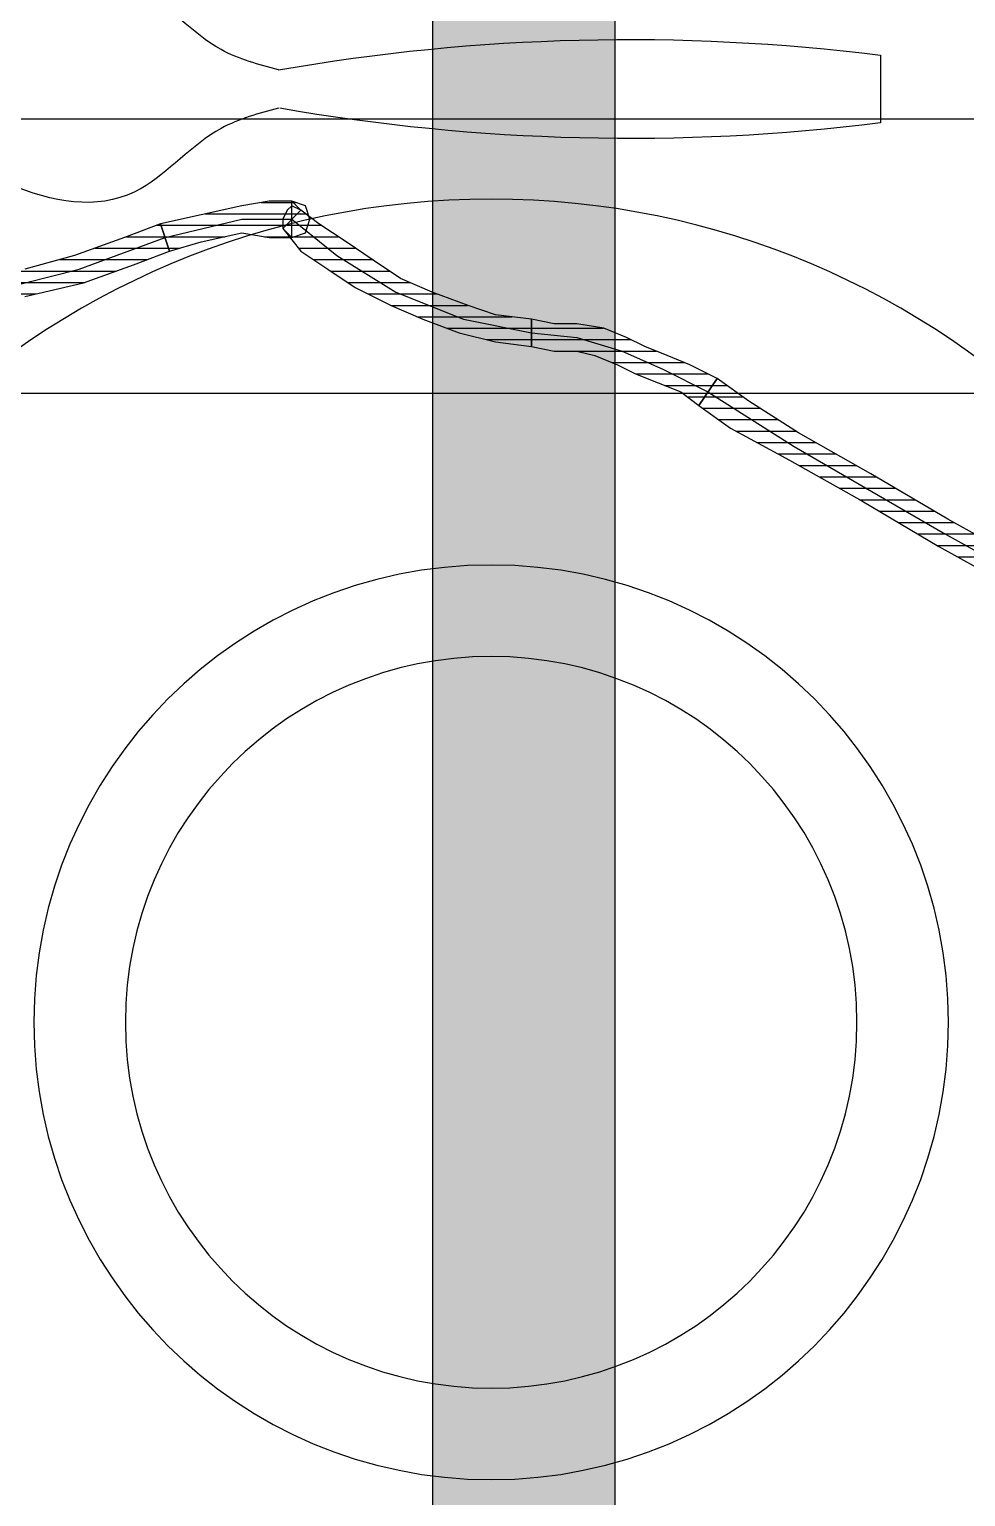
# Model space of a CAD drawing. Header units: millimetres. Extents: x 33350 to 35310, y -217097 to -211540.
# Drawn here: x 34422.1 to 34432.34, y -214561.31 to -214545.26 of the extents above; entities that cross this region are included whole.
import ezdxf

# ---------------------------------------------------------------- set-up
doc = ezdxf.new("R2010")
doc.units = ezdxf.units.MM
doc.header["$LTSCALE"] = 60
doc.header["$MEASUREMENT"] = 0
for name, color, linetype in [('OC-Mutfak_Ekipman', 252, 'Continuous'), ('OC-Tretuar', 70, 'Continuous'), ('TEFRIŞ', 223, 'Continuous')]:
    doc.layers.add(name, color=color, linetype=linetype)
pattern_1 = [(360, (-5108.51305, -673.59423), (1e-16, 0.125), [25])]

# ---------------------------------------------------------------- blocks, each defined once
blk = doc.blocks.new('rt45')
at = {"layer": 'OC-Tretuar'}
h = blk.add_hatch(color=7, dxfattribs=at)
h.dxf.hatch_style = 1
h.paths.add_polyline_path([(33848.69, -214253.043, 0.414214), (33849.69, -214254.043, 0.414214), (33850.69, -214253.043), (33850.69, -214055.043, 0.414214), (33849.69, -214054.043, 0.414214), (33848.69, -214055.043)])
h.paths.add_polyline_path([(33840.69, -214253.043, 0.414214), (33841.69, -214254.043, 0.414214), (33842.69, -214253.043), (33842.69, -214055.043, 0.414214), (33841.69, -214054.043, 0.414214), (33840.69, -214055.043)])
h.paths.add_polyline_path([(33832.69, -214253.043, 0.414214), (33833.69, -214254.043, 0.414214), (33834.69, -214253.043), (33834.69, -214055.043, 0.414214), (33833.69, -214054.043, 0.414214), (33832.69, -214055.043)])
h.paths.add_polyline_path([(33826.69, -214055.043, 0.414214), (33825.69, -214054.043, 0.414214), (33824.69, -214055.043), (33824.69, -214253.043, 0.414214), (33825.69, -214254.043, 0.414214), (33826.69, -214253.043)])
h.paths.add_polyline_path([(33816.69, -214253.043, 0.414214), (33817.69, -214254.043, 0.414214), (33818.69, -214253.043), (33818.69, -214055.043, 0.414214), (33817.69, -214054.043, 0.414214), (33816.69, -214055.043)])
at = {"layer": 'OC-Mutfak_Ekipman'}
for p, q in [((33848.69, -214055.043), (33848.69, -214253.043)), ((33850.69, -214253.043), (33850.69, -214055.043))]:
    blk.add_line(p, q, dxfattribs=at)
blk = doc.blocks.new('by')
at = {"ltscale": 30}
h = blk.add_hatch(dxfattribs=at)
h.set_pattern_fill('DC_LINES', color=256, scale=0.1, style=0)
h.set_pattern_definition(pattern_1)
edge = h.paths.add_edge_path(flags=0)
edge.add_line((6374.928, 2249.495), (6375.274, 2249.743))
edge.add_line((6375.274, 2249.743), (6375.918, 2250.091))
edge.add_line((6375.918, 2250.091), (6376.71, 2250.538))
edge.add_line((6376.71, 2250.538), (6377.551, 2251.035))
edge.add_line((6377.551, 2251.035), (6378.441, 2251.531))
edge.add_line((6378.441, 2251.531), (6379.183, 2251.978))
edge.add_line((6379.183, 2251.978), (6379.876, 2252.425))
edge.add_line((6379.876, 2252.425), (6380.371, 2252.723))
edge.add_line((6380.371, 2252.723), (6380.568, 2252.425))
edge.add_line((6380.568, 2252.425), (6380.074, 2252.127))
edge.add_line((6380.074, 2252.127), (6379.381, 2251.68))
edge.add_line((6379.381, 2251.68), (6378.54, 2251.233))
edge.add_line((6378.54, 2251.233), (6377.649, 2250.736))
edge.add_line((6377.649, 2250.736), (6376.808, 2250.24))
edge.add_line((6376.808, 2250.24), (6376.016, 2249.793))
edge.add_line((6376.016, 2249.793), (6375.472, 2249.445))
edge.add_line((6375.472, 2249.445), (6375.127, 2249.197))
h = blk.add_hatch(dxfattribs=at)
h.set_pattern_fill('DC_LINES', color=256, scale=0.1, style=0)
h.set_pattern_definition(pattern_1)
edge = h.paths.add_edge_path(flags=0)
edge.add_line((6380.321, 2252.574), (6380.568, 2252.425))
edge.add_line((6380.568, 2252.425), (6380.074, 2252.127))
edge.add_line((6380.074, 2252.127), (6379.381, 2251.68))
edge.add_line((6379.381, 2251.68), (6378.54, 2251.233))
edge.add_line((6378.54, 2251.233), (6377.649, 2250.736))
edge.add_line((6377.649, 2250.736), (6376.808, 2250.24))
edge.add_line((6376.808, 2250.24), (6376.016, 2249.793))
edge.add_line((6376.016, 2249.793), (6375.472, 2249.445))
edge.add_line((6375.472, 2249.445), (6375.127, 2249.197))
edge.add_line((6375.127, 2249.197), (6374.928, 2249.495))
edge.add_line((6374.928, 2249.495), (6375.274, 2249.743))
edge.add_line((6375.274, 2249.743), (6375.918, 2250.091))
edge.add_line((6375.918, 2250.091), (6376.71, 2250.538))
edge.add_line((6376.71, 2250.538), (6377.551, 2251.035))
edge.add_line((6377.551, 2251.035), (6378.441, 2251.531))
edge.add_line((6378.441, 2251.531), (6379.183, 2251.978))
edge.add_line((6379.183, 2251.978), (6379.876, 2252.425))
edge.add_line((6379.876, 2252.425), (6380.371, 2252.723))
edge.add_line((6380.371, 2252.723), (6380.618, 2252.574))
edge.add_line((6380.618, 2252.574), (6380.371, 2252.723))
edge.add_line((6380.371, 2252.723), (6380.519, 2252.723))
edge.add_line((6380.519, 2252.723), (6380.618, 2252.624))
edge.add_line((6380.618, 2252.624), (6380.668, 2252.525))
edge.add_line((6380.668, 2252.525), (6380.568, 2252.425))
h = blk.add_hatch(dxfattribs=at)
h.set_pattern_fill('DC_LINES', color=256, scale=0.1, style=0)
h.set_pattern_definition(pattern_1)
edge = h.paths.add_edge_path(flags=0)
edge.add_line((6375.127, 2249.197), (6374.83, 2249.048))
edge.add_line((6374.83, 2249.048), (6374.582, 2248.948))
edge.add_line((6374.582, 2248.948), (6374.335, 2248.849))
edge.add_line((6374.335, 2248.849), (6374.136, 2248.749))
edge.add_line((6374.136, 2248.749), (6373.889, 2248.65))
edge.add_line((6373.889, 2248.65), (6373.593, 2248.6))
edge.add_line((6373.593, 2248.6), (6373.345, 2248.6))
edge.add_line((6373.345, 2248.6), (6373.097, 2248.551))
edge.add_line((6373.097, 2248.551), (6373.097, 2248.849))
edge.add_line((6373.097, 2248.849), (6373.345, 2248.899))
edge.add_line((6373.345, 2248.899), (6373.593, 2248.899))
edge.add_line((6373.593, 2248.899), (6373.791, 2248.948))
edge.add_line((6373.791, 2248.948), (6374.038, 2249.048))
edge.add_line((6374.038, 2249.048), (6374.235, 2249.147))
edge.add_line((6374.235, 2249.147), (6374.483, 2249.246))
edge.add_line((6374.483, 2249.246), (6374.73, 2249.346))
edge.add_line((6374.73, 2249.346), (6374.928, 2249.495))
h = blk.add_hatch(dxfattribs=at)
h.set_pattern_fill('DC_LINES', color=256, scale=0.1, style=0)
h.set_pattern_definition(pattern_1)
edge = h.paths.add_edge_path(flags=0)
edge.add_line((6373.097, 2248.849), (6373.345, 2248.899))
edge.add_line((6373.345, 2248.899), (6373.593, 2248.899))
edge.add_line((6373.593, 2248.899), (6373.791, 2248.948))
edge.add_line((6373.791, 2248.948), (6374.038, 2249.048))
edge.add_line((6374.038, 2249.048), (6374.235, 2249.147))
edge.add_line((6374.235, 2249.147), (6374.483, 2249.246))
edge.add_line((6374.483, 2249.246), (6374.73, 2249.346))
edge.add_line((6374.73, 2249.346), (6374.928, 2249.495))
edge.add_line((6374.928, 2249.495), (6375.127, 2249.197))
edge.add_line((6375.127, 2249.197), (6374.83, 2249.048))
edge.add_line((6374.83, 2249.048), (6374.582, 2248.948))
edge.add_line((6374.582, 2248.948), (6374.335, 2248.849))
edge.add_line((6374.335, 2248.849), (6374.136, 2248.749))
edge.add_line((6374.136, 2248.749), (6373.889, 2248.65))
edge.add_line((6373.889, 2248.65), (6373.593, 2248.6))
edge.add_line((6373.593, 2248.6), (6373.345, 2248.6))
edge.add_line((6373.345, 2248.6), (6373.097, 2248.551))
h = blk.add_hatch(dxfattribs=at)
h.set_pattern_fill('DC_LINES', color=256, scale=0.1, style=0)
h.set_pattern_definition(pattern_1)
edge = h.paths.add_edge_path(flags=0)
edge.add_line((6373.097, 2248.551), (6372.702, 2248.501))
edge.add_line((6372.702, 2248.501), (6372.405, 2248.402))
edge.add_line((6372.405, 2248.402), (6372.009, 2248.253))
edge.add_line((6372.009, 2248.253), (6371.663, 2248.104))
edge.add_line((6371.663, 2248.104), (6371.366, 2247.905))
edge.add_line((6371.366, 2247.905), (6371.069, 2247.706))
edge.add_line((6371.069, 2247.706), (6370.772, 2247.508))
edge.add_line((6370.772, 2247.508), (6370.575, 2247.359))
edge.add_line((6370.575, 2247.359), (6370.377, 2247.557))
edge.add_line((6370.377, 2247.557), (6370.575, 2247.806))
edge.add_line((6370.575, 2247.806), (6370.871, 2248.004))
edge.add_line((6370.871, 2248.004), (6371.168, 2248.203))
edge.add_line((6371.168, 2248.203), (6371.564, 2248.402))
edge.add_line((6371.564, 2248.402), (6371.91, 2248.551))
edge.add_line((6371.91, 2248.551), (6372.306, 2248.7))
edge.add_line((6372.306, 2248.7), (6372.702, 2248.799))
edge.add_line((6372.702, 2248.799), (6373.097, 2248.849))
h = blk.add_hatch(dxfattribs=at)
h.set_pattern_fill('DC_LINES', color=256, scale=0.1, style=0)
h.set_pattern_definition(pattern_1)
edge = h.paths.add_edge_path(flags=0)
edge.add_line((6370.475, 2247.657), (6370.377, 2247.557))
edge.add_line((6370.377, 2247.557), (6370.575, 2247.806))
edge.add_line((6370.575, 2247.806), (6370.871, 2248.004))
edge.add_line((6370.871, 2248.004), (6371.168, 2248.203))
edge.add_line((6371.168, 2248.203), (6371.564, 2248.402))
edge.add_line((6371.564, 2248.402), (6371.91, 2248.551))
edge.add_line((6371.91, 2248.551), (6372.306, 2248.7))
edge.add_line((6372.306, 2248.7), (6372.702, 2248.799))
edge.add_line((6372.702, 2248.799), (6373.097, 2248.849))
edge.add_line((6373.097, 2248.849), (6373.097, 2248.551))
edge.add_line((6373.097, 2248.551), (6372.702, 2248.501))
edge.add_line((6372.702, 2248.501), (6372.405, 2248.402))
edge.add_line((6372.405, 2248.402), (6372.009, 2248.253))
edge.add_line((6372.009, 2248.253), (6371.663, 2248.104))
edge.add_line((6371.663, 2248.104), (6371.366, 2247.905))
edge.add_line((6371.366, 2247.905), (6371.069, 2247.706))
edge.add_line((6371.069, 2247.706), (6370.772, 2247.508))
edge.add_line((6370.772, 2247.508), (6370.575, 2247.359))
edge.add_line((6370.575, 2247.359), (6370.475, 2247.259))
edge.add_line((6370.475, 2247.259), (6370.575, 2247.359))
edge.add_line((6370.575, 2247.359), (6370.475, 2247.309))
edge.add_line((6370.475, 2247.309), (6370.426, 2247.359))
edge.add_line((6370.426, 2247.359), (6370.377, 2247.458))
edge.add_line((6370.377, 2247.458), (6370.377, 2247.557))
h = blk.add_hatch(dxfattribs=at)
h.set_pattern_fill('DC_LINES', color=256, scale=0.1, style=0)
h.set_pattern_definition(pattern_1)
edge = h.paths.add_edge_path(flags=0)
edge.add_line((6364.836, 2248.352), (6364.736, 2248.352))
edge.add_line((6364.736, 2248.352), (6365.231, 2248.501))
edge.add_line((6365.231, 2248.501), (6365.726, 2248.6))
edge.add_line((6365.726, 2248.6), (6366.32, 2248.501))
edge.add_line((6366.32, 2248.501), (6366.963, 2248.451))
edge.add_line((6366.963, 2248.451), (6367.556, 2248.302))
edge.add_line((6367.556, 2248.302), (6368.2, 2248.153))
edge.add_line((6368.2, 2248.153), (6368.744, 2247.955))
edge.add_line((6368.744, 2247.955), (6369.139, 2247.806))
edge.add_line((6369.139, 2247.806), (6369.041, 2247.508))
edge.add_line((6369.041, 2247.508), (6368.645, 2247.657))
edge.add_line((6368.645, 2247.657), (6368.1, 2247.855))
edge.add_line((6368.1, 2247.855), (6367.556, 2248.004))
edge.add_line((6367.556, 2248.004), (6366.963, 2248.153))
edge.add_line((6366.963, 2248.153), (6366.32, 2248.203))
edge.add_line((6366.32, 2248.203), (6365.726, 2248.203))
edge.add_line((6365.726, 2248.203), (6365.231, 2248.203))
edge.add_line((6365.231, 2248.203), (6364.934, 2248.054))
edge.add_line((6364.934, 2248.054), (6364.836, 2248.054))
edge.add_line((6364.836, 2248.054), (6364.934, 2248.054))
edge.add_line((6364.934, 2248.054), (6364.786, 2248.054))
edge.add_line((6364.786, 2248.054), (6364.687, 2248.104))
edge.add_line((6364.687, 2248.104), (6364.637, 2248.253))
edge.add_line((6364.637, 2248.253), (6364.736, 2248.352))
h = blk.add_hatch(dxfattribs=at)
h.set_pattern_fill('DC_LINES', color=256, scale=0.1, style=0)
h.set_pattern_definition(pattern_1)
edge = h.paths.add_edge_path(flags=0)
edge.add_line((6369.041, 2247.508), (6368.645, 2247.657))
edge.add_line((6368.645, 2247.657), (6368.1, 2247.855))
edge.add_line((6368.1, 2247.855), (6367.556, 2248.004))
edge.add_line((6367.556, 2248.004), (6366.963, 2248.153))
edge.add_line((6366.963, 2248.153), (6366.32, 2248.203))
edge.add_line((6366.32, 2248.203), (6365.726, 2248.203))
edge.add_line((6365.726, 2248.203), (6365.231, 2248.203))
edge.add_line((6365.231, 2248.203), (6364.934, 2248.054))
edge.add_line((6364.934, 2248.054), (6364.736, 2248.352))
edge.add_line((6364.736, 2248.352), (6365.231, 2248.501))
edge.add_line((6365.231, 2248.501), (6365.726, 2248.6))
edge.add_line((6365.726, 2248.6), (6366.32, 2248.501))
edge.add_line((6366.32, 2248.501), (6366.963, 2248.451))
edge.add_line((6366.963, 2248.451), (6367.556, 2248.302))
edge.add_line((6367.556, 2248.302), (6368.2, 2248.153))
edge.add_line((6368.2, 2248.153), (6368.744, 2247.955))
edge.add_line((6368.744, 2247.955), (6369.139, 2247.806))
h = blk.add_hatch(dxfattribs=at)
h.set_pattern_fill('DC_LINES', color=256, scale=0.1, style=0)
h.set_pattern_definition(pattern_1)
edge = h.paths.add_edge_path(flags=0)
edge.add_line((6370.575, 2247.359), (6370.475, 2247.259))
edge.add_line((6370.475, 2247.259), (6370.228, 2247.259))
edge.add_line((6370.228, 2247.259), (6369.931, 2247.309))
edge.add_line((6369.931, 2247.309), (6369.486, 2247.408))
edge.add_line((6369.486, 2247.408), (6369.041, 2247.508))
edge.add_line((6369.041, 2247.508), (6369.139, 2247.806))
edge.add_line((6369.139, 2247.806), (6369.486, 2247.706))
edge.add_line((6369.486, 2247.706), (6369.931, 2247.607))
edge.add_line((6369.931, 2247.607), (6370.228, 2247.657))
edge.add_line((6370.228, 2247.657), (6370.475, 2247.657))
edge.add_line((6370.475, 2247.657), (6370.377, 2247.557))
edge.add_line((6370.377, 2247.557), (6370.475, 2247.657))
edge.add_line((6370.475, 2247.657), (6370.624, 2247.607))
edge.add_line((6370.624, 2247.607), (6370.674, 2247.458))
edge.add_line((6370.674, 2247.458), (6370.624, 2247.309))
edge.add_line((6370.624, 2247.309), (6370.475, 2247.259))
h = blk.add_hatch(dxfattribs=at)
h.set_pattern_fill('DC_LINES', color=256, scale=0.1, style=0)
h.set_pattern_definition(pattern_1)
edge = h.paths.add_edge_path(flags=0)
edge.add_line((6369.139, 2247.806), (6369.486, 2247.706))
edge.add_line((6369.486, 2247.706), (6369.931, 2247.607))
edge.add_line((6369.931, 2247.607), (6370.228, 2247.657))
edge.add_line((6370.228, 2247.657), (6370.475, 2247.657))
edge.add_line((6370.475, 2247.657), (6370.475, 2247.259))
edge.add_line((6370.475, 2247.259), (6370.228, 2247.259))
edge.add_line((6370.228, 2247.259), (6369.931, 2247.309))
edge.add_line((6369.931, 2247.309), (6369.486, 2247.408))
edge.add_line((6369.486, 2247.408), (6369.041, 2247.508))
h = blk.add_hatch(dxfattribs=at)
h.set_pattern_fill('DC_LINES', color=256, scale=0.1, style=0)
h.set_pattern_definition(pattern_1)
edge = h.paths.add_edge_path(flags=0)
edge.add_line((6374.235, 2244.279), (6374.532, 2244.378))
edge.add_line((6374.532, 2244.378), (6375.127, 2244.527))
edge.add_line((6375.127, 2244.527), (6375.819, 2244.676))
edge.add_line((6375.819, 2244.676), (6376.66, 2244.875))
edge.add_line((6376.66, 2244.875), (6377.6, 2245.123))
edge.add_line((6377.6, 2245.123), (6378.638, 2245.372))
edge.add_line((6378.638, 2245.372), (6379.629, 2245.62))
edge.add_line((6379.629, 2245.62), (6380.668, 2245.819))
edge.add_line((6380.668, 2245.819), (6380.668, 2245.521))
edge.add_line((6380.668, 2245.521), (6379.629, 2245.322))
edge.add_line((6379.629, 2245.322), (6378.638, 2245.074))
edge.add_line((6378.638, 2245.074), (6377.6, 2244.825))
edge.add_line((6377.6, 2244.825), (6376.66, 2244.577))
edge.add_line((6376.66, 2244.577), (6375.819, 2244.378))
edge.add_line((6375.819, 2244.378), (6375.127, 2244.229))
edge.add_line((6375.127, 2244.229), (6374.632, 2244.08))
edge.add_line((6374.632, 2244.08), (6374.335, 2243.981))
for p, q in [((6377.6, 2250.885, -4.505), (6379.282, 2251.829, -4.505)), ((6377.551, 2251.035, -4.505), (6378.441, 2251.531, -4.505)), ((6377.551, 2251.035, -4.505), (6378.441, 2251.531, -4.505)), ((6378.54, 2251.233, -4.505), (6377.649, 2250.736, -4.505)), ((6378.54, 2251.233, -4.505), (6377.649, 2250.736, -4.505)), ((6376.71, 2250.538, -4.505), (6377.551, 2251.035, -4.505)), ((6376.71, 2250.538, -4.505), (6377.551, 2251.035, -4.505)), ((6375.968, 2249.942, -4.505), (6377.6, 2250.885, -4.505)), ((6377.649, 2250.736, -4.505), (6376.808, 2250.24, -4.505)), ((6377.649, 2250.736, -4.505), (6376.808, 2250.24, -4.505)), ((6375.918, 2250.091, -4.505), (6376.71, 2250.538, -4.505)), ((6375.918, 2250.091, -4.505), (6376.71, 2250.538, -4.505)), ((6376.808, 2250.24, -4.505), (6376.016, 2249.793, -4.505)), ((6376.808, 2250.24, -4.505), (6376.016, 2249.793, -4.505)), ((6375.274, 2249.743, -4.505), (6375.918, 2250.091, -4.505)), ((6375.274, 2249.743, -4.505), (6375.918, 2250.091, -4.505)), ((6375.027, 2249.346, -4.505), (6375.968, 2249.942, -4.505)), ((6374.928, 2249.495, -4.505), (6375.274, 2249.743, -4.505)), ((6374.928, 2249.495, -4.505), (6375.274, 2249.743, -4.505)), ((6376.016, 2249.793, -4.505), (6375.472, 2249.445, -4.505)), ((6376.016, 2249.793, -4.505), (6375.472, 2249.445, -4.505)), ((6374.73, 2249.346, -4.505), (6374.928, 2249.495, -4.505)), ((6374.73, 2249.346, -4.505), (6374.928, 2249.495, -4.505)), ((6375.127, 2249.197, -4.505), (6374.928, 2249.495, -4.505)), ((6374.928, 2249.495, -4.505), (6374.928, 2249.495, -4.505)), ((6375.127, 2249.197, -4.505), (6374.928, 2249.495, -4.505)), ((6374.928, 2249.495, -4.505), (6374.928, 2249.495, -4.505)), ((6374.928, 2249.495, -4.505), (6374.928, 2249.495, -4.505)), ((6374.928, 2249.495, -4.505), (6375.127, 2249.197, -4.505)), ((6374.928, 2249.495, -4.505), (6375.127, 2249.197, -4.505)), ((6375.472, 2249.445, -4.505), (6375.127, 2249.197, -4.505)), ((6375.472, 2249.445, -4.505), (6375.127, 2249.197, -4.505)), ((6374.483, 2249.246, -4.505), (6374.73, 2249.346, -4.505)), ((6374.483, 2249.246, -4.505), (6374.73, 2249.346, -4.505)), ((6374.532, 2249.097, -4.505), (6375.027, 2249.346, -4.505)), ((6374.038, 2249.048, -4.505), (6374.235, 2249.147, -4.505)), ((6374.038, 2249.048, -4.505), (6374.235, 2249.147, -4.505)), ((6374.088, 2248.899, -4.505), (6374.532, 2249.097, -4.505)), ((6374.235, 2249.147, -4.505), (6374.483, 2249.246, -4.505)), ((6374.235, 2249.147, -4.505), (6374.483, 2249.246, -4.505)), ((6375.127, 2249.197, -4.505), (6374.83, 2249.048, -4.505)), ((6375.127, 2249.197, -4.505), (6374.83, 2249.048, -4.505)), ((6375.127, 2249.197, -4.505), (6375.127, 2249.197, -4.505)), ((6375.127, 2249.197, -4.505), (6375.127, 2249.197, -4.505)), ((6375.127, 2249.197, -4.505), (6375.127, 2249.197, -4.505)), ((6373.593, 2248.899, -4.505), (6373.791, 2248.948, -4.505)), ((6373.593, 2248.899, -4.505), (6373.791, 2248.948, -4.505)), ((6373.791, 2248.948, -4.505), (6374.038, 2249.048, -4.505)), ((6373.791, 2248.948, -4.505), (6374.038, 2249.048, -4.505)), ((6374.582, 2248.948, -4.505), (6374.335, 2248.849, -4.505)), ((6374.582, 2248.948, -4.505), (6374.335, 2248.849, -4.505)), ((6374.83, 2249.048, -4.505), (6374.582, 2248.948, -4.505)), ((6374.83, 2249.048, -4.505), (6374.582, 2248.948, -4.505)), ((6372.306, 2248.7, -4.505), (6372.702, 2248.799, -4.505)), ((6372.306, 2248.7, -4.505), (6372.702, 2248.799, -4.505)), ((6372.702, 2248.799, -4.505), (6373.097, 2248.849, -4.505)), ((6372.702, 2248.799, -4.505), (6373.097, 2248.849, -4.505)), ((6373.097, 2248.849, -4.505), (6373.345, 2248.899, -4.505)), ((6373.097, 2248.849, -4.505), (6373.345, 2248.899, -4.505)), ((6373.097, 2248.849, -4.505), (6373.097, 2248.849, -4.505)), ((6373.097, 2248.849, -4.505), (6373.097, 2248.551, -4.505)), ((6373.097, 2248.849, -4.505), (6373.097, 2248.551, -4.505)), ((6373.097, 2248.551, -4.505), (6373.097, 2248.849, -4.505)), ((6373.097, 2248.849, -4.505), (6373.097, 2248.849, -4.505)), ((6373.097, 2248.551, -4.505), (6373.097, 2248.849, -4.505)), ((6373.097, 2248.849, -4.505), (6373.097, 2248.849, -4.505)), ((6373.345, 2248.899, -4.505), (6373.593, 2248.899, -4.505)), ((6373.345, 2248.899, -4.505), (6373.593, 2248.899, -4.505)), ((6373.593, 2248.749, -4.505), (6374.088, 2248.899, -4.505)), ((6374.335, 2248.849, -4.505), (6374.136, 2248.749, -4.505)), ((6374.335, 2248.849, -4.505), (6374.136, 2248.749, -4.505)), ((6371.91, 2248.551, -4.505), (6372.306, 2248.7, -4.505)), ((6371.91, 2248.551, -4.505), (6372.306, 2248.7, -4.505)), ((6372.355, 2248.551, -4.505), (6373.097, 2248.7, -4.505)), ((6373.097, 2248.7, -4.505), (6373.593, 2248.749, -4.505)), ((6373.889, 2248.65, -4.505), (6373.593, 2248.6, -4.505)), ((6373.889, 2248.65, -4.505), (6373.593, 2248.6, -4.505)), ((6374.136, 2248.749, -4.505), (6373.889, 2248.65, -4.505)), ((6374.136, 2248.749, -4.505), (6373.889, 2248.65, -4.505)), ((6371.564, 2248.402, -4.505), (6371.91, 2248.551, -4.505)), ((6371.564, 2248.402, -4.505), (6371.91, 2248.551, -4.505)), ((6371.613, 2248.253, -4.505), (6372.355, 2248.551, -4.505)), ((6372.702, 2248.501, -4.505), (6372.405, 2248.402, -4.505)), ((6372.702, 2248.501, -4.505), (6372.405, 2248.402, -4.505)), ((6373.097, 2248.551, -4.505), (6372.702, 2248.501, -4.505)), ((6373.097, 2248.551, -4.505), (6372.702, 2248.501, -4.505)), ((6373.345, 2248.6, -4.505), (6373.097, 2248.551, -4.505)), ((6373.345, 2248.6, -4.505), (6373.097, 2248.551, -4.505)), ((6373.097, 2248.551, -4.505), (6373.097, 2248.551, -4.505)), ((6373.097, 2248.551, -4.505), (6373.097, 2248.551, -4.505)), ((6373.097, 2248.551, -4.505), (6373.097, 2248.551, -4.505)), ((6373.593, 2248.6, -4.505), (6373.345, 2248.6, -4.505)), ((6373.593, 2248.6, -4.505), (6373.345, 2248.6, -4.505)), ((6366.963, 2248.302, -4.505), (6368.15, 2248.004, -4.505)), ((6367.556, 2248.302, -4.505), (6368.2, 2248.153, -4.505)), ((6367.556, 2248.302, -4.505), (6368.2, 2248.153, -4.505)), ((6371.168, 2248.203, -4.505), (6371.564, 2248.402, -4.505)), ((6371.168, 2248.203, -4.505), (6371.564, 2248.402, -4.505)), ((6372.405, 2248.402, -4.505), (6372.009, 2248.253, -4.505)), ((6372.405, 2248.402, -4.505), (6372.009, 2248.253, -4.505)), ((6368.2, 2248.153, -4.505), (6368.744, 2247.955, -4.505)), ((6368.2, 2248.153, -4.505), (6368.744, 2247.955, -4.505)), ((6370.871, 2248.004, -4.505), (6371.168, 2248.203, -4.505)), ((6370.871, 2248.004, -4.505), (6371.168, 2248.203, -4.505)), ((6370.97, 2247.855, -4.505), (6371.613, 2248.253, -4.505)), ((6372.009, 2248.253, -4.505), (6371.663, 2248.104, -4.505)), ((6372.009, 2248.253, -4.505), (6371.663, 2248.104, -4.505)), ((6368.1, 2247.855, -4.505), (6367.556, 2248.004, -4.505)), ((6368.1, 2247.855, -4.505), (6367.556, 2248.004, -4.505)), ((6368.15, 2248.004, -4.505), (6369.091, 2247.657, -4.505)), ((6370.575, 2247.806, -4.505), (6370.871, 2248.004, -4.505)), ((6370.575, 2247.806, -4.505), (6370.871, 2248.004, -4.505)), ((6371.663, 2248.104, -4.505), (6371.366, 2247.905, -4.505)), ((6371.663, 2248.104, -4.505), (6371.366, 2247.905, -4.505)), ((6368.645, 2247.657, -4.505), (6368.1, 2247.855, -4.505)), ((6368.645, 2247.657, -4.505), (6368.1, 2247.855, -4.505)), ((6368.744, 2247.955, -4.505), (6369.139, 2247.806, -4.505)), ((6368.744, 2247.955, -4.505), (6369.139, 2247.806, -4.505)), ((6370.475, 2247.458, -4.505), (6370.97, 2247.855, -4.505)), ((6371.366, 2247.905, -4.505), (6371.069, 2247.706, -4.505)), ((6371.366, 2247.905, -4.505), (6371.069, 2247.706, -4.505)), ((6369.041, 2247.508, -4.505), (6368.645, 2247.657, -4.505)), ((6369.041, 2247.508, -4.505), (6368.645, 2247.657, -4.505)), ((6369.139, 2247.806, -4.505), (6369.041, 2247.508, -4.505)), ((6369.139, 2247.806, -4.505), (6369.041, 2247.508, -4.505)), ((6369.041, 2247.508, -4.505), (6369.139, 2247.806, -4.505)), ((6369.041, 2247.508, -4.505), (6369.139, 2247.806, -4.505)), ((6369.091, 2247.657, -4.505), (6369.931, 2247.458, -4.505)), ((6369.139, 2247.806, -4.505), (6369.139, 2247.806, -4.505)), ((6369.139, 2247.806, -4.505), (6369.486, 2247.706, -4.505)), ((6369.139, 2247.806, -4.505), (6369.139, 2247.806, -4.505)), ((6369.139, 2247.806, -4.505), (6369.486, 2247.706, -4.505)), ((6369.139, 2247.806, -4.505), (6369.139, 2247.806, -4.505)), ((6369.486, 2247.706, -4.505), (6369.931, 2247.607, -4.505)), ((6369.486, 2247.706, -4.505), (6369.931, 2247.607, -4.505)), ((6369.931, 2247.607, -4.505), (6370.228, 2247.657, -4.505)), ((6369.931, 2247.607, -4.505), (6370.228, 2247.657, -4.505)), ((6370.228, 2247.657, -4.505), (6370.475, 2247.657, -4.505)), ((6370.228, 2247.657, -4.505), (6370.475, 2247.657, -4.505)), ((6370.377, 2247.557, -4.505), (6370.575, 2247.806, -4.505)), ((6370.377, 2247.557, -4.505), (6370.575, 2247.806, -4.505)), ((6370.475, 2247.657, -4.505), (6370.377, 2247.557, -4.505)), ((6370.377, 2247.557, -4.505), (6370.475, 2247.657, -4.505)), ((6370.475, 2247.657, -4.505), (6370.377, 2247.557, -4.505)), ((6370.377, 2247.557, -4.505), (6370.475, 2247.657, -4.505)), ((6370.475, 2247.657, -4.505), (6370.475, 2247.657, -4.505)), ((6370.475, 2247.657, -4.505), (6370.624, 2247.607, -4.505)), ((6370.475, 2247.657, -4.505), (6370.475, 2247.259, -4.505)), ((6371.069, 2247.706, -4.505), (6370.772, 2247.508, -4.505)), ((6371.069, 2247.706, -4.505), (6370.772, 2247.508, -4.505)), ((6369.041, 2247.508, -4.505), (6369.041, 2247.508, -4.505)), ((6369.041, 2247.508, -4.505), (6369.041, 2247.508, -4.505)), ((6369.486, 2247.408, -4.505), (6369.041, 2247.508, -4.505)), ((6369.486, 2247.408, -4.505), (6369.041, 2247.508, -4.505)), ((6369.041, 2247.508, -4.505), (6369.041, 2247.508, -4.505)), ((6370.575, 2247.359, -4.505), (6370.377, 2247.557, -4.505)), ((6370.377, 2247.458, -4.505), (6370.377, 2247.557, -4.505)), ((6370.772, 2247.508, -4.505), (6370.575, 2247.359, -4.505)), ((6370.772, 2247.508, -4.505), (6370.575, 2247.359, -4.505)), ((6370.624, 2247.607, -4.505), (6370.674, 2247.458, -4.505)), ((6369.931, 2247.309, -4.505), (6369.486, 2247.408, -4.505)), ((6369.931, 2247.309, -4.505), (6369.486, 2247.408, -4.505)), ((6369.931, 2247.458, -4.505), (6370.475, 2247.458, -4.505)), ((6370.426, 2247.359, -4.505), (6370.377, 2247.458, -4.505)), ((6370.475, 2247.309, -4.505), (6370.426, 2247.359, -4.505)), ((6370.575, 2247.359, -4.505), (6370.475, 2247.259, -4.505)), ((6370.475, 2247.259, -4.505), (6370.575, 2247.359, -4.505)), ((6370.575, 2247.359, -4.505), (6370.475, 2247.309, -4.505)), ((6370.575, 2247.359, -4.505), (6370.475, 2247.259, -4.505)), ((6370.475, 2247.259, -4.505), (6370.575, 2247.359, -4.505)), ((6370.575, 2247.359, -4.505), (6370.575, 2247.359, -4.505)), ((6370.674, 2247.458, -4.505), (6370.624, 2247.309, -4.505)), ((6370.228, 2247.259, -4.505), (6369.931, 2247.309, -4.505)), ((6370.228, 2247.259, -4.505), (6369.931, 2247.309, -4.505)), ((6370.475, 2247.259, -4.505), (6370.228, 2247.259, -4.505)), ((6370.475, 2247.259, -4.505), (6370.228, 2247.259, -4.505)), ((6370.624, 2247.309, -4.505), (6370.475, 2247.259, -4.505))]:
    blk.add_line(p, q, dxfattribs=at)
at = {"ltscale": 30, "elevation": -4.505}
blk.add_lwpolyline([(6387.358, 2196.359), (6350.358, 2196.359), (6350.358, 2249.359), (6387.358, 2249.359)], close=True, dxfattribs=at)
blk.add_lwpolyline([(6379.358, 2199.359), (6358.358, 2199.359, -0.414214), (6353.358, 2204.359), (6353.358, 2241.359, -0.414214), (6358.358, 2246.359), (6379.358, 2246.359, -0.414214), (6384.358, 2241.359), (6384.358, 2204.359, -0.414214)], format="xyb", close=True, dxfattribs=at)
blk = doc.blocks.new('insan')
at = {"color": 7}
blk.add_line((6445.031, 3144.538), (6445.031, 3145.278), dxfattribs=at)
for radius in [9, 5, 4]:
    blk.add_circle((6440.772, 3155.112), radius, dxfattribs=at)
for centre, start, end in [((6442.286, 3123.226), 82.9046, 99.9137), ((6442.273, 3166.589), 260.0863, 277.1271)]:
    blk.add_arc(centre, 22.223, start, end, dxfattribs=at)
for points in [[(6438.447, 3145.117), (6438.231, 3145.174), (6437.659, 3145.324), (6436.511, 3146.697), (6435.087, 3145.788), (6434.04, 3145.119)], [(6438.447, 3144.698), (6438.231, 3144.641), (6437.659, 3144.491), (6436.511, 3143.118), (6435.087, 3144.027), (6434.04, 3144.696)]]:
    blk.add_open_spline(points, degree=3, knots=[0, 0, 0, 0, 0.665409, 1.758876, 4.792994, 4.792994, 4.792994, 4.792994], dxfattribs=at)

msp = doc.modelspace()

# ---------------------------------------------------------------- block references
at = {"xscale": -1, "rotation": 180}
for name, p in [('by', (28054.493, -212299.882, 4.505)), ('insan', (27986.377, -211401.008))]:
    msp.add_blockref(name, p, dxfattribs=at)
at = {"layer": 'TEFRIŞ'}
msp.add_blockref('rt45', (577.816, -380), dxfattribs=at)

doc.saveas('drawing.dxf')
